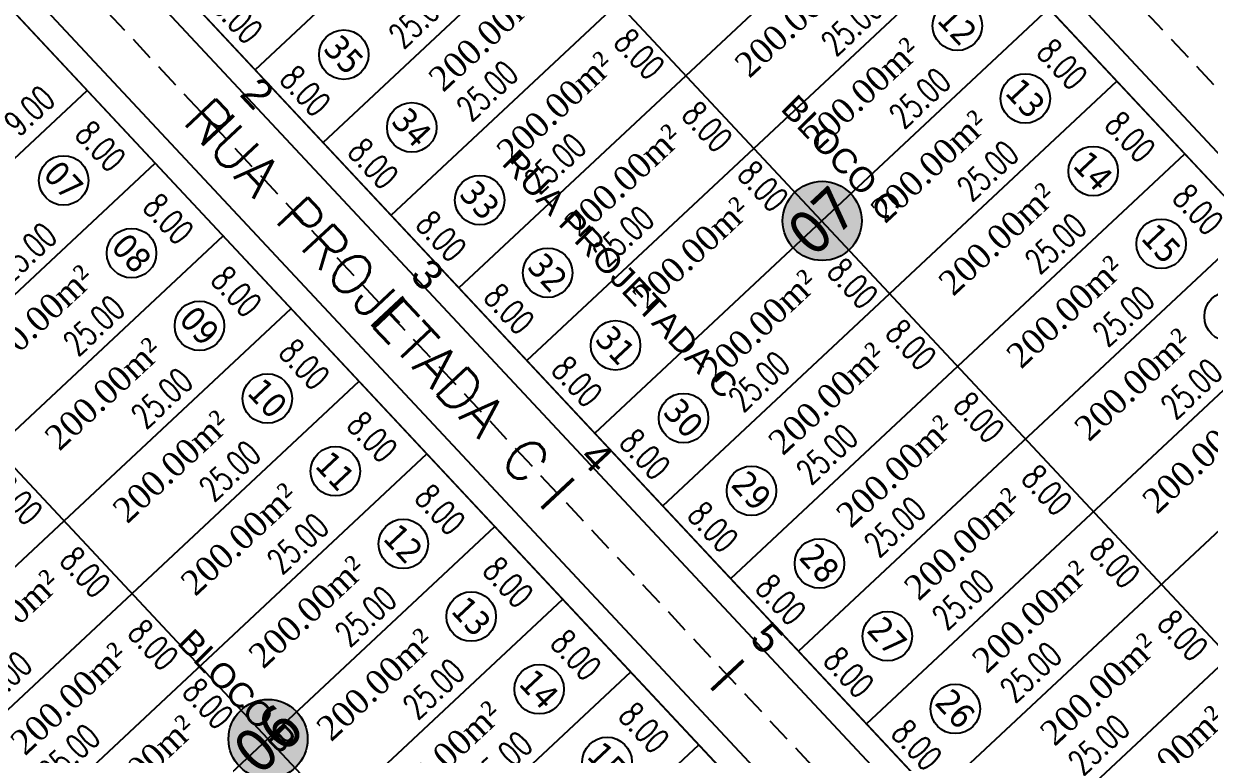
# Model space of a CAD drawing. Header units: metres. Extents: x 437145 to 443371, y 9612590 to 9615494.
# Drawn here: x 437331.1 to 437426.4, y 9614698.1 to 9614756.8 of the extents above; entities that cross this region are included whole.
import ezdxf

# ---------------------------------------------------------------- set-up
doc = ezdxf.new("R2010")
doc.units = ezdxf.units.M
doc.linetypes.add('ACAD_ISO02W100', pattern=[15, 12, -3])
doc.linetypes.add('DASHED2', pattern=[0.375, 0.25, -0.125])
for name, color, linetype in [('ADUTORA', 90, 'Continuous'), ('Auxiliar', 7, 'Continuous'), ('COTAS', 10, 'Continuous'), ('Eixo Acesso', 2, 'ACAD_ISO02W100'), ('Estacas', 7, 'Continuous'), ('Layer3', 1, 'Continuous'), ('M_FIO', 32, 'Continuous'), ('ÁREA', 7, 'Continuous')]:
    doc.layers.add(name, color=color, linetype=linetype)
doc.layers.get('0').off()
doc.styles.add('ARIAL', font='arial.ttf')
doc.styles.add('COTAS', font='romans.shx', dxfattribs={"width": 0.7})
doc.styles.add('symplex', font='simplex.shx', dxfattribs={"bigfont": 'bigfont.shx'})
doc.styles.add('tahoma', font='tahoma.ttf')
doc.styles.add('ÁREA', font='times.ttf', dxfattribs={"height": 2})
doc.dimstyles.new('C-75', dxfattribs={"dimtxt": 2, "dimasz": 0.2, "dimexe": 0, "dimexo": 0, "dimgap": 1, "dimtad": 0, "dimzin": 4, "dimdsep": 46, "dimtxsty": 'COTAS', "dimblk1": 'BOL-COT', "dimblk2": 'BOL-COT', "dimsah": 1, "dimcen": 0.1, "dimse1": 1, "dimse2": 1, "dimsd1": 1, "dimsd2": 1, "dimclrd": 8, "dimclre": 256, "dimaunit": 1, "dimadec": 3, "dimazin": 0, "dimtfac": 0.5, "dimtix": 1, "dimtmove": 0, "dimatfit": 3, "dimldrblk": 'BOL-COT', "dimfxl": 1, "dimtolj": 1, "dimtzin": 0, "dimarcsym": 0})

# ---------------------------------------------------------------- blocks, each defined once
blk = doc.blocks.new('Est')
at = {"const_width": 0.2}
blk.add_lwpolyline([(0, -1.19999999925494), (0, 1.200000001117586)], dxfattribs=at)
blk = doc.blocks.new('*D276')
at = {"layer": 'Layer3', "transparency": 16777216, "insert": (2544.773508394558, 1127.547204185608), "char_height": 2, "attachment_point": 5, "rotation": 0.0020259574291363147, "style": 'COTAS'}
blk.add_mtext('\\A1;9.00', dxfattribs=at)
blk = doc.blocks.new('BOL-COT')
at = {"layer": 'COTAS'}
for p, q in [((-1.999999999999943, 8.53e-14), (2, 8.53e-14)), ((0, -2.999999999999971), (0, 3.000000000000028))]:
    blk.add_line(p, q, dxfattribs=at)
blk.add_circle((0, 0), 0.4, dxfattribs=at)
blk = doc.blocks.new('*D277')
at = {"layer": 'Layer3', "transparency": 16777216, "insert": (2546.994002038346, 1121.54698325045), "char_height": 2, "attachment_point": 5, "rotation": 270.00203705139245, "style": 'COTAS'}
blk.add_mtext('\\A1;8.00', dxfattribs=at)
blk = doc.blocks.new('*D278')
at = {"layer": 'Layer3', "transparency": 16777216, "insert": (2536.773797984017, 1119.390354086976), "char_height": 2, "attachment_point": 5, "rotation": 0.002037048421005068, "style": 'COTAS'}
blk.add_mtext('\\A1;25.00', dxfattribs=at)
blk = doc.blocks.new('*D282')
at = {"layer": 'Layer3', "transparency": 16777216, "insert": (2546.994286457246, 1113.546983252395), "char_height": 2, "attachment_point": 5, "rotation": 270.002037049308, "style": 'COTAS'}
blk.add_mtext('\\A1;8.00', dxfattribs=at)
blk = doc.blocks.new('*D283')
at = {"layer": 'Layer3', "transparency": 16777216, "insert": (2536.774082409523, 1111.390354092564), "char_height": 2, "attachment_point": 5, "rotation": 0.0020370484209076656, "style": 'COTAS'}
blk.add_mtext('\\A1;25.00', dxfattribs=at)
blk = doc.blocks.new('*D287')
at = {"layer": 'Layer3', "transparency": 16777216, "insert": (2546.994570881327, 1105.546983259497), "char_height": 2, "attachment_point": 5, "rotation": 270.0020370580645, "style": 'COTAS'}
blk.add_mtext('\\A1;8.00', dxfattribs=at)
blk = doc.blocks.new('*D288')
at = {"layer": 'Layer3', "transparency": 16777216, "insert": (2536.774366834061, 1103.390354099083), "char_height": 2, "attachment_point": 5, "rotation": 0.002037044152142905, "style": 'COTAS'}
blk.add_mtext('\\A1;25.00', dxfattribs=at)
blk = doc.blocks.new('*D290')
at = {"layer": 'Layer3', "transparency": 16777216, "insert": (2522.708102132217, 1105.368264062661), "char_height": 2, "attachment_point": 5, "rotation": 270.0020370443079, "style": 'COTAS'}
blk.add_mtext('\\A1;8.00', dxfattribs=at)
blk = doc.blocks.new('*D292')
at = {"layer": 'Layer3', "transparency": 16777216, "insert": (2546.994855311141, 1097.546983266613), "char_height": 2, "attachment_point": 5, "rotation": 270.00203704305534, "style": 'COTAS'}
blk.add_mtext('\\A1;8.00', dxfattribs=at)
blk = doc.blocks.new('*D293')
at = {"layer": 'Layer3', "transparency": 16777216, "insert": (2536.774651261955, 1095.390354110259), "char_height": 2, "attachment_point": 5, "rotation": 0.002037044152142905, "style": 'COTAS'}
blk.add_mtext('\\A1;25.00', dxfattribs=at)
blk = doc.blocks.new('*D295')
at = {"layer": 'Layer3', "transparency": 16777216, "insert": (2522.708386563021, 1097.368264070111), "char_height": 2, "attachment_point": 5, "rotation": 270.0020370572302, "style": 'COTAS'}
blk.add_mtext('\\A1;8.00', dxfattribs=at)
blk = doc.blocks.new('*D296')
at = {"layer": 'Layer3', "transparency": 16777216, "insert": (2511.773926896966, 1095.576505980785), "char_height": 2, "attachment_point": 5, "rotation": 0.022243513391815937, "style": 'COTAS'}
blk.add_mtext('\\A1;25.00', dxfattribs=at)
blk = doc.blocks.new('*D297')
at = {"layer": 'Layer3', "transparency": 16777216, "insert": (2546.995139732311, 1089.546983271886), "char_height": 2, "attachment_point": 5, "rotation": 270.00203705097704, "style": 'COTAS'}
blk.add_mtext('\\A1;8.00', dxfattribs=at)
blk = doc.blocks.new('*D298')
at = {"layer": 'Layer3', "transparency": 16777216, "insert": (2536.774935683811, 1087.390354113984), "char_height": 2, "attachment_point": 5, "rotation": 0.00203705268987296, "style": 'COTAS'}
blk.add_mtext('\\A1;25.00', dxfattribs=at)
blk = doc.blocks.new('*D300')
at = {"layer": 'Layer3', "transparency": 16777216, "insert": (2522.708670982824, 1089.368264081287), "char_height": 2, "attachment_point": 5, "rotation": 270.00203705764665, "style": 'COTAS'}
blk.add_mtext('\\A1;8.00', dxfattribs=at)
blk = doc.blocks.new('*D301')
at = {"layer": 'Layer3', "transparency": 16777216, "insert": (2511.774211320297, 1087.576505985442), "char_height": 2, "attachment_point": 5, "rotation": 0.022243509123056594, "style": 'COTAS'}
blk.add_mtext('\\A1;25.00', dxfattribs=at)
blk = doc.blocks.new('*D302')
at = {"layer": 'Layer3', "transparency": 16777216, "insert": (2546.995424159856, 1081.546983280003), "char_height": 2, "attachment_point": 5, "rotation": 270.0020370576457, "style": 'COTAS'}
blk.add_mtext('\\A1;8.00', dxfattribs=at)
blk = doc.blocks.new('*D303')
at = {"layer": 'Layer3', "transparency": 16777216, "insert": (2536.77522011086, 1079.390354113984), "char_height": 2, "attachment_point": 5, "rotation": 0.00203705268987296, "style": 'COTAS'}
blk.add_mtext('\\A1;25.00', dxfattribs=at)
blk = doc.blocks.new('*D305')
at = {"layer": 'Layer3', "transparency": 16777216, "insert": (2522.705004109269, 1082.902679814357), "char_height": 2, "attachment_point": 5, "rotation": 270.0020370513944, "style": 'COTAS'}
blk.add_mtext('\\A1;8.00', dxfattribs=at)
blk = doc.blocks.new('*D307')
at = {"layer": 'Layer3', "transparency": 16777216, "insert": (2546.995708582016, 1073.54698328401), "char_height": 2, "attachment_point": 5, "rotation": 270.0020370505597, "style": 'COTAS'}
blk.add_mtext('\\A1;8.00', dxfattribs=at)
blk = doc.blocks.new('*D308')
at = {"layer": 'Layer3', "transparency": 16777216, "insert": (2536.775504535618, 1071.390354122366), "char_height": 2, "attachment_point": 5, "rotation": 0.0020370569587351227, "style": 'COTAS'}
blk.add_mtext('\\A1;25.00', dxfattribs=at)
blk = doc.blocks.new('*D312')
at = {"layer": 'Layer3', "transparency": 16777216, "insert": (2546.995993011189, 1065.546983289632), "char_height": 2, "attachment_point": 5, "rotation": 270.0020370497259, "style": 'COTAS'}
blk.add_mtext('\\A1;8.00', dxfattribs=at)
blk = doc.blocks.new('*D313')
at = {"layer": 'Layer3', "transparency": 16777216, "insert": (2536.775788960855, 1063.390354117709), "char_height": 2, "attachment_point": 5, "rotation": 0.00203705268987296, "style": 'COTAS'}
blk.add_mtext('\\A1;25.00', dxfattribs=at)
blk = doc.blocks.new('*D317')
at = {"layer": 'Layer3', "transparency": 16777216, "insert": (2546.996277435357, 1057.546983296416), "char_height": 2, "attachment_point": 5, "rotation": 270.00203704305534, "style": 'COTAS'}
blk.add_mtext('\\A1;8.00', dxfattribs=at)
blk = doc.blocks.new('*D379')
at = {"layer": 'Layer3', "transparency": 16777216, "insert": (2562.065885632439, 1121.547519105725), "char_height": 2, "attachment_point": 5, "rotation": 270.0020370513935, "style": 'COTAS'}
blk.add_mtext('\\A1;8.00', dxfattribs=at)
blk = doc.blocks.new('*D384')
at = {"layer": 'Layer3', "transparency": 16777216, "insert": (2562.066170057422, 1113.54751911152), "char_height": 2, "attachment_point": 5, "rotation": 270.0020370580636, "style": 'COTAS'}
blk.add_mtext('\\A1;8.00', dxfattribs=at)
blk = doc.blocks.new('*D386')
at = {"layer": 'Layer3', "transparency": 16777216, "insert": (2572.773358019037, 1111.578674715343), "char_height": 2, "attachment_point": 5, "rotation": 0.022243509123881653, "style": 'COTAS'}
blk.add_mtext('\\A1;25.00', dxfattribs=at)
blk = doc.blocks.new('*D389')
at = {"layer": 'Layer3', "transparency": 16777216, "insert": (2562.066454483249, 1105.547519119656), "char_height": 2, "attachment_point": 5, "rotation": 270.0020370501442, "style": 'COTAS'}
blk.add_mtext('\\A1;8.00', dxfattribs=at)
blk = doc.blocks.new('*D391')
at = {"layer": 'Layer3', "transparency": 16777216, "insert": (2572.773642443618, 1103.578674711618), "char_height": 2, "attachment_point": 5, "rotation": 0.02224350912337172, "style": 'COTAS'}
blk.add_mtext('\\A1;25.00', dxfattribs=at)
blk = doc.blocks.new('*D394')
at = {"layer": 'Layer3', "transparency": 16777216, "insert": (2562.066738909076, 1097.547519126004), "char_height": 2, "attachment_point": 5, "rotation": 270.00203704472233, "style": 'COTAS'}
blk.add_mtext('\\A1;8.00', dxfattribs=at)
blk = doc.blocks.new('*D395')
at = {"layer": 'Layer3', "transparency": 16777216, "insert": (2583.708386534325, 1097.37043282609), "char_height": 2, "attachment_point": 5, "rotation": 270.0020370438896, "style": 'COTAS'}
blk.add_mtext('\\A1;8.00', dxfattribs=at)
blk = doc.blocks.new('*D396')
at = {"layer": 'Layer3', "transparency": 16777216, "insert": (2572.773926871212, 1095.57867472), "char_height": 2, "attachment_point": 5, "rotation": 0.0222435133919821, "style": 'COTAS'}
blk.add_mtext('\\A1;25.00', dxfattribs=at)
blk = doc.blocks.new('*D398')
at = {"layer": 'Layer3', "transparency": 16777216, "insert": (2597.77493565926, 1087.392522862512), "char_height": 2, "attachment_point": 5, "rotation": 0.002037044152142905, "style": 'COTAS'}
blk.add_mtext('\\A1;25.00', dxfattribs=at)
blk = doc.blocks.new('*D399')
at = {"layer": 'Layer3', "transparency": 16777216, "insert": (2562.067023333361, 1089.547519128799), "char_height": 2, "attachment_point": 5, "rotation": 270.0020370447238, "style": 'COTAS'}
blk.add_mtext('\\A1;8.00', dxfattribs=at)
blk = doc.blocks.new('*D400')
at = {"layer": 'Layer3', "transparency": 16777216, "insert": (2583.708670957562, 1089.370432829815), "char_height": 2, "attachment_point": 5, "rotation": 270.0020370513935, "style": 'COTAS'}
blk.add_mtext('\\A1;8.00', dxfattribs=at)
blk = doc.blocks.new('*D401')
at = {"layer": 'Layer3', "transparency": 16777216, "insert": (2572.774211294448, 1087.578674745146), "char_height": 2, "attachment_point": 5, "rotation": 0.022243509123153996, "style": 'COTAS'}
blk.add_mtext('\\A1;25.00', dxfattribs=at)
blk = doc.blocks.new('*D403')
at = {"layer": 'Layer3', "transparency": 16777216, "insert": (2597.775220085066, 1079.392522867168), "char_height": 2, "attachment_point": 5, "rotation": 0.002037048421005068, "style": 'COTAS'}
blk.add_mtext('\\A1;25.00', dxfattribs=at)
blk = doc.blocks.new('*D404')
at = {"layer": 'Layer3', "transparency": 16777216, "insert": (2583.720026913472, 1082.813832048658), "char_height": 2, "attachment_point": 5, "rotation": 270.0020370455585, "style": 'COTAS'}
blk.add_mtext('\\A1;8.00', dxfattribs=at)
blk = doc.blocks.new('*D405')
at = {"layer": 'Layer3', "transparency": 16777216, "insert": (2607.995708559285, 1073.549152031889), "char_height": 2, "attachment_point": 5, "rotation": 270.0020370434722, "style": 'COTAS'}
blk.add_mtext('\\A1;8.00', dxfattribs=at)
blk = doc.blocks.new('*D406')
at = {"layer": 'Layer3', "transparency": 16777216, "insert": (2597.775504510769, 1071.3925228681), "char_height": 2, "attachment_point": 5, "rotation": 0.0020370441520397727, "style": 'COTAS'}
blk.add_mtext('\\A1;25.00', dxfattribs=at)
blk = doc.blocks.new('*D407')
at = {"layer": 'Layer3', "transparency": 16777216, "insert": (2562.06759218193, 1073.547519141114), "char_height": 2, "attachment_point": 5, "rotation": 270.0020370513944, "style": 'COTAS'}
blk.add_mtext('\\A1;8.00', dxfattribs=at)
blk = doc.blocks.new('*D408')
at = {"layer": 'Layer3', "transparency": 16777216, "insert": (2583.654867701023, 1072.178299201983), "char_height": 2, "attachment_point": 5, "rotation": 270.0020370584814, "style": 'COTAS'}
blk.add_mtext('\\A1;8.00', dxfattribs=at)
blk = doc.blocks.new('*D409')
at = {"layer": 'Layer3', "transparency": 16777216, "insert": (2572.774780145931, 1071.578674747008), "char_height": 2, "attachment_point": 5, "rotation": 0.022243509123984786, "style": 'COTAS'}
blk.add_mtext('\\A1;25.00', dxfattribs=at)
blk = doc.blocks.new('*D410')
at = {"layer": 'Layer3', "transparency": 16777216, "insert": (2607.995992983657, 1065.549152037827), "char_height": 2, "attachment_point": 5, "rotation": 270.0020370580645, "style": 'COTAS'}
blk.add_mtext('\\A1;8.00', dxfattribs=at)
blk = doc.blocks.new('*D411')
at = {"layer": 'Layer3', "transparency": 16777216, "insert": (2597.775788935884, 1063.392522864375), "char_height": 2, "attachment_point": 5, "rotation": 0.00203705268987296, "style": 'COTAS'}
blk.add_mtext('\\A1;25.00', dxfattribs=at)
blk = doc.blocks.new('*D412')
at = {"layer": 'Layer3', "transparency": 16777216, "insert": (2562.067876608367, 1065.547519147399), "char_height": 2, "attachment_point": 5, "rotation": 270.0020370438891, "style": 'COTAS'}
blk.add_mtext('\\A1;8.00', dxfattribs=at)
blk = doc.blocks.new('*D413')
at = {"layer": 'Layer3', "transparency": 16777216, "insert": (2583.7095242296, 1065.370432835403), "char_height": 2, "attachment_point": 5, "rotation": 270.0020370518117, "style": 'COTAS'}
blk.add_mtext('\\A1;8.00', dxfattribs=at)
blk = doc.blocks.new('*D414')
at = {"layer": 'Layer3', "transparency": 16777216, "insert": (2572.775064571262, 1063.578674736764), "char_height": 2, "attachment_point": 5, "rotation": 0.02224351339208523, "style": 'COTAS'}
blk.add_mtext('\\A1;25.00', dxfattribs=at)
blk = doc.blocks.new('*D415')
at = {"layer": 'Layer3', "transparency": 16777216, "insert": (2607.996277409687, 1057.549152043713), "char_height": 2, "attachment_point": 5, "rotation": 270.0020370505587, "style": 'COTAS'}
blk.add_mtext('\\A1;8.00', dxfattribs=at)
blk = doc.blocks.new('*D416')
at = {"layer": 'Layer3', "transparency": 16777216, "insert": (2597.776073360493, 1055.392522893246), "char_height": 2, "attachment_point": 5, "rotation": 0.0020370398832807433, "style": 'COTAS'}
blk.add_mtext('\\A1;25.00', dxfattribs=at)
blk = doc.blocks.new('*D417')
at = {"layer": 'Layer3', "transparency": 16777216, "insert": (2562.068161031488, 1057.54751915317), "char_height": 2, "attachment_point": 5, "rotation": 270.0020370497263, "style": 'COTAS'}
blk.add_mtext('\\A1;8.00', dxfattribs=at)
blk = doc.blocks.new('*D418')
at = {"layer": 'Layer3', "transparency": 16777216, "insert": (2583.709808657493, 1057.370432844716), "char_height": 2, "attachment_point": 5, "rotation": 270.0020370443069, "style": 'COTAS'}
blk.add_mtext('\\A1;8.00', dxfattribs=at)
blk = doc.blocks.new('*D419')
at = {"layer": 'Layer3', "transparency": 16777216, "insert": (2572.775348995399, 1055.578674753527), "char_height": 2, "attachment_point": 5, "rotation": 0.022243513392033662, "style": 'COTAS'}
blk.add_mtext('\\A1;25.00', dxfattribs=at)
blk = doc.blocks.new('*D421')
at = {"layer": 'Layer3', "transparency": 16777216, "insert": (2597.776357785201, 1047.392522887658), "char_height": 2, "attachment_point": 5, "rotation": 0.002037048421005068, "style": 'COTAS'}
blk.add_mtext('\\A1;25.00', dxfattribs=at)
blk = doc.blocks.new('*D422')
at = {"layer": 'Layer3', "transparency": 16777216, "insert": (2562.068445458363, 1049.547519161383), "char_height": 2, "attachment_point": 5, "rotation": 270.0020370443074, "style": 'COTAS'}
blk.add_mtext('\\A1;8.00', dxfattribs=at)
blk = doc.blocks.new('*D423')
at = {"layer": 'Layer3', "transparency": 16777216, "insert": (2583.710093080672, 1049.37043285403), "char_height": 2, "attachment_point": 5, "rotation": 270.00203705222816, "style": 'COTAS'}
blk.add_mtext('\\A1;8.00', dxfattribs=at)
blk = doc.blocks.new('*D424')
at = {"layer": 'Layer3', "transparency": 16777216, "insert": (2572.775633421302, 1047.578674760047), "char_height": 2, "attachment_point": 5, "rotation": 0.022243500584483652, "style": 'COTAS'}
blk.add_mtext('\\A1;25.00', dxfattribs=at)
blk = doc.blocks.new('*D427')
at = {"layer": 'Layer3', "transparency": 16777216, "insert": (2562.068729887333, 1041.547519168123), "char_height": 2, "attachment_point": 5, "rotation": 270.002037051392, "style": 'COTAS'}
blk.add_mtext('\\A1;8.00', dxfattribs=at)
blk = doc.blocks.new('*D428')
at = {"layer": 'Layer3', "transparency": 16777216, "insert": (2583.710377513746, 1041.370432865206), "char_height": 2, "attachment_point": 5, "rotation": 270.0020370576462, "style": 'COTAS'}
blk.add_mtext('\\A1;8.00', dxfattribs=at)
blk = doc.blocks.new('*D429')
at = {"layer": 'Layer3', "transparency": 16777216, "insert": (2572.775917853049, 1039.578674780536), "char_height": 2, "attachment_point": 5, "rotation": 0.02224350912310243, "style": 'COTAS'}
blk.add_mtext('\\A1;25.00', dxfattribs=at)
blk = doc.blocks.new('*D432')
at = {"layer": 'Layer3', "transparency": 16777216, "insert": (2583.710661933781, 1033.370432872656), "char_height": 2, "attachment_point": 5, "rotation": 270.00203705097704, "style": 'COTAS'}
blk.add_mtext('\\A1;8.00', dxfattribs=at)
blk = doc.blocks.new('*D433')
at = {"layer": 'Layer3', "transparency": 16777216, "insert": (2572.776202271795, 1031.578674774948), "char_height": 2, "attachment_point": 5, "rotation": 0.02224351766167537, "style": 'COTAS'}
blk.add_mtext('\\A1;25.00', dxfattribs=at)
blk = doc.blocks.new('*D814')
at = {"layer": 'Layer3', "transparency": 16777216, "insert": (2562.067307440122, 1081.55633587044), "char_height": 2, "attachment_point": 5, "rotation": 270.00203705222765, "style": 'COTAS'}
blk.add_mtext('\\A1;8.00', dxfattribs=at)
blk = doc.blocks.new('atutu')
at = {"layer": 'Layer3'}
h = blk.add_hatch(color=101, dxfattribs=at)
h.dxf.hatch_style = 1
h.set_gradient(color1=(131, 236, 156), color2=(83, 228, 117), one_color=1, tint=0.6100000143051147)
h.paths.add_polyline_path([(2526.60169544894, 1075.345811413932, 1), (2521.973493811698, 1079.716050511557, 1)])
h = blk.add_hatch(color=101, dxfattribs=at)
h.dxf.hatch_style = 1
h.set_gradient(color1=(131, 236, 156), color2=(83, 228, 117), one_color=1, tint=0.6100000143051147)
h.paths.add_polyline_path([(2587.60169542298, 1075.347980160597, 1), (2582.973493785679, 1079.718219248909, 1)])
h = blk.add_hatch(dxfattribs=at)
h.set_pattern_fill('AR-SAND', color=85)
h.set_pattern_definition([(37.50000000000001, (-475198.4405669911, -9591283.716216572), (-0.0629933581096082, 1.926823769013158), [0, -1.52, 0, -1.7, 0, -1.625]), (7.499999999999999, (-475198.4405669911, -9591283.716216572), (1.769776705267727, 2.82214606522974), [0, -0.82, 0, -1.37, 0, -0.525]), (327.5, (-475199.6705669911, -9591283.716216572), (3.114141861751495, 0.0056590535369649), [0, -0.5, 0, -1.8, 0, -2.35]), (317.5, (-475199.6705669911, -9591283.716216572), (3.006126604572293, 0.8776755649342494), [0, -0.25, 0, -1.179999999999999, 0, -1.35])])
h.paths.add_polyline_path([(2436.126924705075, 992.384416006973), (2434.126995811495, 990.3843449042197), (2434.129192584916, 928.596102536192), (2693.799192777451, 928.5960575775262), (2693.796995679639, 990.3935770061817), (2691.796924574674, 992.393505905291)])
h.paths.add_polyline_path([(2562.124553583004, 959.3795919590647, -1), (2555.759081086983, 959.3795919590647, -1)], flags=0)
h.paths.add_polyline_path([(2559.989958347252, 986.9904585895147), (2567.923291675596, 986.9907406461443), (2567.923185015878, 989.9907406461442), (2559.989851687535, 989.9904585895146)], flags=24)
h.paths.add_polyline_path([(2688.787800929184, 962.7600555201079), (2688.788033209823, 956.2267221887614), (2691.788033208019, 956.2268288494106), (2691.787800927321, 962.7601621788943)], flags=24)
h.paths.add_polyline_path([(2435.671948866477, 962.7510564443674), (2435.672181147757, 956.2177231130208), (2438.672181145894, 956.21782977367), (2438.671948864614, 962.7511631050165)], flags=24)
h.paths.add_polyline_path([(2555.309725110792, 955.7966256462988), (2562.315601533419, 955.796874724796), (2562.315332728636, 963.3574858703669), (2555.30945630601, 963.357236790007)], flags=24)
h.paths.add_polyline_path([(2559.997437076201, 931.0975781907345), (2567.930770404544, 931.0978602473642), (2567.930663745059, 934.0978602473642), (2559.997330416716, 934.0975781907346)], flags=24)
h.paths.add_polyline_path([(2535.917833112903, 962.3164960877057), (2582.058685691178, 962.2808426660503), (2582.063393164683, 968.3730168030615), (2535.922540586349, 968.4086702247168)], flags=24)
at = {"layer": 'Layer3', "color": 0}
for points in [[(2524.272690301028, 1150.546175407576), (2524.277916627902, 1003.546175562176)], [(2585.272690274893, 1150.548344150516), (2585.277916601941, 1003.548344303253)], [(2549.277845506813, 1005.547064408991), (2549.272761404305, 1148.547064280468)], [(2560.277845500119, 1005.547455674368), (2560.272761397553, 1148.547455367032)], [(2610.277845480678, 1005.549233153793), (2610.272761378228, 1148.549233019683)], [(2499.273579148658, 1125.545286638993), (2549.273579126015, 1125.547064304683)], [(2499.273863482138, 1117.545286644581), (2549.273863551871, 1117.547064306545)], [(2560.273863456178, 1117.547455387521), (2610.273863525852, 1117.549233049485)], [(2499.274147907121, 1109.545286646444), (2549.274147977785, 1109.547064308408)], [(2560.274147881161, 1109.547455389384), (2610.274147950777, 1109.54923305321)], [(2499.274432335073, 1101.545286661345), (2549.27443240172, 1101.547064317721)], [(2560.274432308181, 1101.547455404285), (2610.274432375935, 1101.549233064386)], [(2499.274716759008, 1093.545286663207), (2549.27471682682, 1093.547064323309)], [(2560.274716733048, 1093.547455406147), (2610.274716800801, 1093.549233064386)], [(2499.27500118498, 1085.545286670658), (2549.275001251803, 1085.54706433076)], [(2560.275001158962, 1085.547455409873), (2610.275001225668, 1085.5492330737)], [(2499.275285611884, 1077.545286672521), (2549.275285679871, 1077.547064336348)], [(2560.275285585051, 1077.547455417323), (2610.275285653677, 1077.549233079287)], [(2499.275570036809, 1069.545286678109), (2549.275570104679, 1069.547064341936)], [(2560.275570010965, 1069.547455422911), (2610.275570078602, 1069.549233083013)], [(2499.275854461734, 1061.545286683696), (2549.27585452972, 1061.547064345661)], [(2560.275854435948, 1061.547455426636), (2610.275854503701, 1061.549233090463)], [(2499.276138889744, 1053.545286691147), (2549.276138954761, 1053.547064353111)], [(2560.276138862793, 1053.54745543595), (2610.276138927869, 1053.549233096051)], [(2560.276423288708, 1045.5474554434), (2610.276423353609, 1045.549233103502)], [(2560.276707252278, 1037.547455447126), (2610.276707779698, 1037.54923310909)], [(2560.276992139721, 1029.547455452713), (2610.276992205554, 1029.549233114678)]]:
    blk.add_lwpolyline(points, dxfattribs=at)
for centre, radius in [((2542.943754088798, 1121.567432731721), 1.990958139869911), ((2542.944038513722, 1113.567432735446), 1.990958139869911), ((2566.313333060325, 1113.568263551551), 1.990958139869911), ((2542.944322938822, 1105.567432741034), 1.990958139869911), ((2566.31361789154, 1105.559446832496), 1.990958139869911), ((2542.944607365551, 1097.567432750347), 1.990958139869911), ((2566.3139023192, 1097.559446841809), 1.990958139869911), ((2542.944891788672, 1089.567432754073), 1.990958139869911), ((2566.314186742378, 1089.559446841809), 1.990958139869911), ((2542.945176215634, 1081.567432763386), 1.990958139869911), ((2566.314470853855, 1081.568263585079), 1.990958139869911), ((2603.945176189033, 1081.569601511914), 1.990958139869911), ((2524.287594628952, 1077.530910516489), 3.182736247992434), ((2585.287594602933, 1077.533079257566), 3.182736247992434), ((2542.945460640791, 1073.567432767111), 1.990958139869911), ((2566.314755593508, 1073.55944685671), 1.990958139869911), ((2603.945460614016, 1073.569601515639), 1.990958139869911), ((2542.945745065599, 1065.567432772699), 1.990958139869911), ((2566.315040019248, 1065.559446864161), 1.990958139869911), ((2603.945745039057, 1065.569601517502), 1.990958139869911), ((2542.946029489884, 1057.567432778287), 1.990958139869911), ((2566.315324443474, 1057.559446869749), 1.990958139869911), ((2603.946029464971, 1057.569601526815), 1.990958139869911), ((2566.315608868341, 1049.559446875337), 1.990958139869911), ((2603.946313895251, 1049.569601329374), 1.990958139869911), ((2566.315893300891, 1041.55944688465), 1.990958139869911)]:
    blk.add_circle(centre, radius, dxfattribs=at)
at = {"layer": 'M_FIO'}
for points in [[(2551.277874958493, 1004.718708394426), (2551.272731949599, 1149.375562511715)], [(2551.277874959598, 1004.718708394426), (2551.272731950705, 1149.375562511715)], [(2558.27787495401, 1004.718957444984), (2558.272731945757, 1149.375811377871)], [(2558.277874955117, 1004.718957444984), (2558.272731946863, 1149.375811377871)], [(2612.277874932532, 1004.720877139229), (2612.272731922532, 1149.37773125093)], [(2612.277874933638, 1004.720877139229), (2612.272731923638, 1149.37773125093)]]:
    blk.add_lwpolyline(points, dxfattribs=at)
at = {"layer": 'ADUTORA', "color": 7, "style": 'symplex'}
blk.add_text('RUA PROJETADA C', height=3.284297485517897, rotation=270.0256716937466, dxfattribs=at).set_placement((2553.07589461977, 1118.543453418049))
at = {"layer": 'Layer3', "color": 5, "char_height": 1.999999999999999, "attachment_point": 5, "rotation": 270.0497252510426, "style": 'tahoma'}
for s, insert in [('\\A1;07', (2542.943754090718, 1121.567432737309)), ('\\A1;08', (2542.944038515818, 1113.567432741034)), ('\\A1;35', (2566.313333467604, 1113.559446826908)), ('\\A1;09', (2542.944322939869, 1105.567432746622)), ('\\A1;34', (2566.313617891714, 1105.559446838084)), ('\\A1;10', (2542.944607367705, 1097.567432754073)), ('\\A1;33', (2566.313902319433, 1097.559446841809)), ('\\A1;11', (2542.944891790709, 1089.567432755935)), ('\\A1;32', (2566.314186742495, 1089.559446843672)), ('\\A1;12', (2542.945176216739, 1081.567432767111)), ('\\A1;31', (2566.31447085403, 1081.568263588804)), ('\\A1;12', (2603.945176191011, 1081.569601515639)), ('\\A1;13', (2542.945460641839, 1073.567432774562)), ('\\A1;30', (2566.314755593625, 1073.559446860436)), ('\\A1;13', (2603.945460616053, 1073.56960152309)), ('\\A1;14', (2542.945745067811, 1065.567432778287)), ('\\A1;29', (2566.315040019423, 1065.559446867886)), ('\\A1;14', (2603.945745041036, 1065.569601521227)), ('\\A1;15', (2542.946029491921, 1057.567432785738)), ('\\A1;28', (2566.315324443707, 1057.559446875337)), ('\\A1;15', (2603.946029466135, 1057.569601536128)), ('\\A1;27', (2566.315608868516, 1049.559446877199)), ('\\A1;26', (2566.315893301124, 1041.559446890238))]:
    blk.add_mtext(s, dxfattribs=dict(at, insert=insert))
at = {"layer": 'Layer3', "color": 1, "char_height": 3.499999999999999, "attachment_point": 5, "rotation": 0.0020370548664193034, "style": 'tahoma'}
for s, insert in [('\\A1;06', (2524.287594630465, 1077.530930964607)), ('\\A1;07', (2585.28759460433, 1077.53309970941))]:
    blk.add_mtext(s, dxfattribs=dict(at, insert=insert))
at = {"layer": 'ÁREA', "linetype": 'Continuous', "lineweight": -2, "extrusion": (0.02623078245114181, -0.0004708427962515001, 0.9996558029437245), "style": 'ÁREA'}
for p in [(1159.045266265281, -2506.656938613638, 61.23172185879339), (1151.046559879161, -2506.800750420899, 61.23549606170914), (1151.797460902392, -2549.026685191786, 62.34367522704777), (1143.047853483919, -2506.944562238973, 61.23927026490779), (1143.79875452575, -2549.170497008184, 62.34744943036798), (1135.049147101399, -2507.08837403924, 61.2430444678392), (1135.800048124748, -2549.314308816703, 62.35122363326306), (1127.050440711659, -2507.232185852445, 61.24681867088455), (1127.801341729335, -2549.458120625176, 62.35499783632342), (1119.051734318181, -2507.375997664956, 61.2505928740491), (1119.802635341342, -2549.601932431944, 62.35877203931815), (1111.053027920819, -2507.519809468693, 61.25436707693058), (1111.803928962819, -2549.745744247328, 62.36254624261539), (1103.805222571179, -2549.889556058474, 62.36632044554209), (1095.806516188809, -2550.033367867119, 62.37009464864972), (1087.807809782318, -2550.177179681145, 62.373868851844), (1079.809103396188, -2550.32099148794, 62.37764305475845), (1071.810397006506, -2550.464803304344, 62.3814172579096)]:
    blk.add_text('200.00m²', height=1.999999999999999, rotation=270.9999999484056, dxfattribs=at).set_placement(p)
at = {"layer": 'ÁREA', "linetype": 'Continuous', "lineweight": -2, "extrusion": (0.0262307824511418, -0.0004708427962515, 0.9996558029437244), "style": 'ÁREA'}
for p in [(1142.701811899843, -2488.201353383745, 60.74737272264463), (1134.703105513722, -2488.345165191003, 60.75114692564674), (1136.146089727065, -2568.057517650228, 62.84312117562715), (1126.704399122066, -2488.488977001217, 60.75492112860812), (1128.147383339076, -2568.201329457174, 62.84689537852917), (1120.148676954932, -2568.345141270738, 62.85066958181321), (1112.149970561464, -2568.488953083833, 62.85444378493937), (1104.151264186578, -2568.632764894269, 62.8582179878857), (1096.15255779306, -2568.776576704569, 62.86199219105223), (1088.153851401509, -2568.920388520656, 62.86576639422782)]:
    blk.add_text('200.00m²', height=1.999999999999999, rotation=270.9999999484056, dxfattribs=at).set_placement(p)
at = {"layer": 'Layer3', "color": 0}
for p1, p2, distance, picture, middle in [((2549.273579126015, 1125.547064304683), (2540.273579122755, 1125.546746068033), -2.000299000500653, '*D276', (2544.773508394558, 1127.547204185608)), ((2549.273579127645, 1125.547064300957), (2549.273863553676, 1117.54706430282), -2.2797193037551553, '*D277', (2546.994002038346, 1121.54698325045)), ((2560.273579122697, 1125.547455385658), (2560.273863548728, 1117.547455391246), 1.7921642978598291, '*D379', (2562.065885632439, 1121.547519105725)), ((2549.273863551871, 1117.547064306545), (2524.27386351747, 1117.546175476495), -1.8437341966202672, '*D278', (2536.773797984017, 1119.390354086976)), ((2549.273863552744, 1117.54706430282), (2549.274147978484, 1109.547064304683), -2.2797193098087485, '*D282', (2546.994286457246, 1113.546983252395)), ((2560.273863547796, 1117.547455391246), (2560.274147974758, 1109.547455396834), 1.7921642972768506, '*D384', (2562.066170057422, 1113.54751911152)), ((2549.274147977785, 1109.547064308408), (2524.27414794257, 1109.546175478357), -1.8437342003462394, '*D283', (2536.774082409523, 1111.390354092564)), ((2560.274148288207, 1109.53863866474), (2585.274147957703, 1109.548344226885), 2.0351834228979024, '*D386', (2572.773358019037, 1111.578674715343)), ((2549.274147976621, 1109.547064306545), (2549.274432403583, 1101.547064315859), -2.2797193102157602, '*D287', (2546.994570881327, 1105.546983259497)), ((2560.274147972896, 1109.547455396834), (2560.274432398752, 1101.54745540801), 1.7921642985574104, '*D389', (2562.066454483249, 1105.547519119656)), ((2549.27443240172, 1101.547064317721), (2524.274432367436, 1101.546175489533), -1.843734196621399, '*D288', (2536.774366834061, 1103.390354099083)), ((2560.274432712491, 1101.538638675916), (2585.27443238257, 1101.548344238061), 2.0351834079971947, '*D391', (2572.773642443618, 1103.578674711618)), ((2549.274432405446, 1101.547064315859), (2549.274716830312, 1093.547064319584), -2.2797193081780156, '*D292', (2546.994855311141, 1097.546983266613)), ((2560.274432400615, 1101.54745540801), (2560.274716825714, 1093.547455409873), 1.7921642970444598, '*D394', (2562.066738909076, 1097.547519126004)), ((2499.274717165763, 1093.536469931114), (2524.274716836308, 1093.546175495121), 2.035183421036226, '*D296', (2511.773926896966, 1095.576505980785)), ((2549.274716829614, 1093.547064323309), (2524.274716795329, 1093.546175495121), -1.8437342022093346, '*D293', (2536.774651261955, 1095.390354110259)), ((2560.274717140094, 1093.538638677779), (2585.274716810463, 1093.548344241786), 2.035183413585189, '*D396', (2572.773926871212, 1095.57867472)), ((2549.274716827519, 1093.547064319584), (2549.275001253491, 1085.547064327034), -2.2797193096350377, '*D297', (2546.995139732311, 1089.546983271886)), ((2560.274716823619, 1093.54745540801), (2560.275001248718, 1085.54745541546), 1.7921642983245736, '*D399', (2562.067023333361, 1089.547519128799)), ((2499.275001589, 1085.536469938564), (2524.275001259428, 1085.546175500709), 2.035183419173067, '*D301', (2511.774211320297, 1087.576505985442)), ((2560.275001563214, 1085.538638685229), (2585.275001233526, 1085.548344247374), 2.0351834322120386, '*D401', (2572.774211294448, 1087.578674745146)), ((2549.275001251803, 1085.54706433076), (2524.275001217402, 1085.546175498846), -1.8437342003462442, '*D298', (2536.774935683811, 1087.390354113984)), ((2610.27500122689, 1085.549233079287), (2585.275001192664, 1085.548344251099), -1.8437341984842717, '*D398', (2597.77493565926, 1087.392522862512)), ((2549.275001253665, 1085.54706433076), (2549.275285680569, 1077.547064332622), -2.2797193087028154, '*D302', (2546.995424159856, 1081.546983280003)), ((2560.275000935153, 1085.556272149417), (2560.2752853613, 1077.556272156867), 1.7921642930285941, '*D814', (2562.067307440122, 1081.55633587044)), ((2549.27528567894, 1077.547064336348), (2524.275285644364, 1077.546175504434), -1.8437341947583088, '*D303', (2536.77522011086, 1079.390354113984)), ((2610.275285652863, 1077.549233084875), (2585.275285618578, 1077.548344254825), -1.8437341984833668, '*D403', (2597.775220085066, 1079.392522867168)), ((2549.275285679638, 1077.547064332622), (2549.275570105552, 1069.54706433821), -2.279719312019732, '*D307', (2546.995708582016, 1073.54698328401)), ((2560.27528567469, 1077.547455419186), (2560.275570100721, 1069.547455428499), 1.7921642953578092, '*D407', (2562.06759218193, 1073.547519141114)), ((2610.275285653794, 1077.54923308115), (2610.275570078719, 1069.549233084875), -2.2797193084117566, '*D405', (2607.995708559285, 1073.549152031889)), ((2549.275570103748, 1069.547064341936), (2524.275570069347, 1069.546175508159), -1.8437341984842863, '*D308', (2536.775504535618, 1071.390354122366)), ((2560.275570415159, 1069.538638696405), (2585.275570084539, 1069.54834425855), 2.0351834228979024, '*D409', (2572.774780145931, 1071.578674747008)), ((2610.275570078893, 1069.549233088601), (2585.275570043677, 1069.548344260413), -1.843734194758299, '*D406', (2597.775504510769, 1071.3925228681)), ((2549.275570104621, 1069.54706433821), (2549.275854530419, 1061.547064343798), -2.279719307771936, '*D312', (2546.995993011189, 1065.546983289632)), ((2560.275570100721, 1069.547455428499), (2560.275854525704, 1061.547455432224), 1.7921642962877593, '*D412', (2562.067876608367, 1065.547519147399)), ((2610.275570078719, 1069.549233084875), (2610.275854505681, 1061.549233094189), -2.279719309982475, '*D410', (2607.995992983657, 1065.549152037827)), ((2549.275854528789, 1061.547064345661), (2524.275854494505, 1061.546175513747), -1.8437341891712828, '*D313', (2536.775788960855, 1063.390354117709)), ((2560.2758548402, 1061.538638700131), (2585.275854510454, 1061.548344264138), 2.0351834079970264, '*D414', (2572.775064571262, 1063.578674736764)), ((2610.275854503934, 1061.549233097914), (2585.275854469417, 1061.548344266), -1.8437341835833472, '*D411', (2597.775788935884, 1063.392522864375)), ((2549.27585452972, 1061.547064345661), (2549.276138954587, 1053.547064349386), -2.2797193082371328, '*D317', (2546.996277435357, 1057.546983296416)), ((2560.275854524773, 1061.547455432224), (2560.276138950571, 1053.547455439675), 1.792164294949899, '*D417', (2562.068161031488, 1057.54751915317)), ((2610.275854503818, 1061.549233094189), (2610.276138929732, 1053.549233096051), -2.279719308528636, '*D415', (2607.996277409687, 1057.549152043713)), ((2560.27613926431, 1053.538638709444), (2585.276138934622, 1053.548344273451), 2.0351834154480626, '*D419', (2572.775348995399, 1055.578674753527)), ((2610.276138928103, 1053.549233099777), (2585.276138893644, 1053.548344273451), -1.8437342077972652, '*D416', (2597.776073360493, 1055.392522893246)), ((2560.276138950571, 1053.547455439675), (2560.276423375612, 1045.547455448988), 1.7921642964037203, '*D422', (2562.068445458363, 1049.547519161383)), ((2560.276423689235, 1045.538638718757), (2585.276423360594, 1045.548344277176), 2.035183415447886, '*D424', (2572.775633421302, 1047.578674760047)), ((2610.276423352911, 1045.54923310909), (2585.276423318801, 1045.548344279039), -1.843734194758304, '*D421', (2597.776357785201, 1047.392522887658)), ((2560.276423382131, 1045.547455450851), (2560.276707808162, 1037.547455450851), 1.7921642933196316, '*D427', (2562.068729887333, 1041.547519168123)), ((2560.276708121785, 1037.538638722482), (2585.276707792155, 1037.548344284627), 2.0351834303489382, '*D429', (2572.775917853049, 1039.578674780536)), ((2560.276992541296, 1029.538638726208), (2585.276992210735, 1029.548344292077), 2.0351834191740936, '*D433', (2572.776202271795, 1031.578674774948))]:
    dim = blk.add_aligned_dim(p1=p1, p2=p2, distance=distance, dimstyle='C-75', dxfattribs=at)
    dim.commit()
    dim.dimension.update_dxf_attribs({"geometry": picture, "text_midpoint": middle})
for base, p1, p2, angle, picture, middle in [((2522.708244344738, 1101.368264064718), (2520.177337638068, 1109.368174081999), (2520.177622063109, 1101.368174093175), 270.0020370443079, '*D290', (2522.708102132217, 1105.368264062661)), ((2522.708528776444, 1093.368264072739), (2520.177622064972, 1101.368174093175), (2520.177906491817, 1093.368174100626), 270.00203705722373, '*D295', (2522.708386563021, 1097.368264070111)), ((2583.708528746817, 1093.370432816954), (2581.177622040176, 1101.37034283984), (2581.177906465158, 1093.370342845428), 270.0020370438798, '*D395', (2583.708386534325, 1097.37043282609)), ((2522.708813196276, 1085.368264076484), (2520.177906488092, 1093.368174098763), (2520.178190914996, 1085.368174104351), 270.00203705764665, '*D300', (2522.708670982824, 1089.368264081287)), ((2583.708813170578, 1085.37043282101), (2581.177906462248, 1093.370342843565), (2581.178190888279, 1085.370342849153), 270.00203705139666, '*D400', (2583.708670957562, 1089.370432829815)), ((2522.705146322284, 1078.90267981114), (2520.174239613896, 1086.90258982997), (2520.174524039927, 1078.902589839283), 270.0020370513944, '*D305', (2522.705004109269, 1082.902679814357)), ((2583.72016912608, 1078.813832052633), (2581.189262419672, 1086.813742069858), (2581.189546844888, 1078.813742081034), 270.0020370455585, '*D404', (2583.720026913472, 1082.813832048658)), ((2583.655009914533, 1068.178299202804), (2581.124103207864, 1076.178209221321), (2581.124387634884, 1068.178209230635), 270.0020370584781, '*D408', (2583.654867701023, 1072.178299201983)), ((2583.709666442644, 1061.370432843379), (2581.178759739176, 1069.370342860329), (2581.179044165265, 1061.370342871505), 270.002037051815, '*D413', (2583.7095242296, 1065.370432835403)), ((2583.709950870014, 1053.370432848636), (2581.179044164275, 1061.370342869643), (2581.179328589316, 1053.370342877093), 270.0020370443036, '*D418', (2583.709808657493, 1057.370432844716)), ((2583.710235293745, 1045.370432856437), (2581.1793285892, 1053.37034287523), (2581.179613015347, 1045.370342884544), 270.00203705222816, '*D423', (2583.710093080672, 1049.37043285403)), ((2583.710519727198, 1037.370432860401), (2581.179613020935, 1045.370342884544), (2581.179897447839, 1037.370342888269), 270.0020370576462, '*D428', (2583.710377513746, 1041.370432865206)), ((2583.710804146767, 1029.370432865694), (2581.179897440272, 1037.370342886406), (2581.180181866244, 1029.370342893857), 270.00203705097374, '*D432', (2583.710661933781, 1033.370432872656))]:
    dim = blk.add_linear_dim(base=base, p1=p1, p2=p2, angle=angle, dimstyle='C-75', dxfattribs=at)
    dim.commit()
    dim.dimension.update_dxf_attribs({"geometry": picture, "text_midpoint": middle, "dimtype": 129})

msp = doc.modelspace()

# ---------------------------------------------------------------- linework, layer by layer
at = {"layer": 'Auxiliar', "color": 2, "linetype": 'Continuous', "lineweight": -3}
for p, q in [((437462.6864068646, 9614705.46014509), (437365.0266653849, 9614809.918629115)), ((437426.1641318639, 9614671.31332613), (437328.5027205148, 9614775.771866908)), ((437418.1280568577, 9614663.801901504), (437320.4683153772, 9614768.260385528))]:
    msp.add_line(p, q, dxfattribs=at)
at = {"layer": 'Eixo Acesso', "color": 3, "linetype": 'DASHED2', "lineweight": -3, "ltscale": 8}
for p, q in [((437363.9231477565, 9614819.154172577), (437471.8269201657, 9614703.738502664)), ((437319.363934155, 9614777.49512212), (437427.2677065627, 9614662.079452207))]:
    msp.add_line(p, q, dxfattribs=at)

# ---------------------------------------------------------------- block references
at = {"rotation": 43.07140519794264}
msp.add_blockref('atutu', (436242.5698856535, 9612188.321055599), dxfattribs=at)
at = {"layer": 'Estacas', "color": 7, "linetype": 'Continuous', "lineweight": -3, "xscale": 1.458333333106969, "yscale": 1.458333333106969, "zscale": 1.458333333106969, "rotation": 313.0734422432344}
for p in [(437346.6813443653, 9614748.275965745), (437360.3400494704, 9614733.666387554), (437373.9987545754, 9614719.056809368), (437387.6574596806, 9614704.447231177)]:
    msp.add_blockref('Est', p, dxfattribs=at)

# ---------------------------------------------------------------- texts
at = {"layer": 'ADUTORA', "color": 7, "extrusion": (0.2523981432401358, 0.1002419811213371, 0.9624171250085908), "style": 'ARIAL'}
for s, p in [('BLOCO C', (8774354.08561805, -3806775.021451037, 1074198.474053702)), ('RUA PROJETADA C', (8774358.291440252, -3806730.559377781, 1074273.302599555)), ('BLOCO B', (8774332.083561942, -3806716.364590552, 1074181.922219231)), ('RUA PROJETADA B', (8774335.611805195, -3806669.074581848, 1074271.905950612))]:
    msp.add_text(s, height=2, rotation=202.2865637537625, dxfattribs=at).set_placement(p)
at = {"layer": 'Estacas', "color": 7, "linetype": 'Continuous', "lineweight": -3, "char_height": 2.399999999999999, "attachment_point": 8, "rotation": 313.0734422432344, "style": 'ARIAL'}
for s, insert in [('{\\C256;2}', (437348.98235293, 9614750.427211797)), ('{\\C256;3}', (437362.641058035, 9614735.81763361)), ('{\\C256;4}', (437376.2997631402, 9614721.20805542)), ('{\\C256;5}', (437389.9584682454, 9614706.598477233))]:
    msp.add_mtext(s, dxfattribs=dict(at, insert=insert))

doc.saveas('drawing.dxf')
